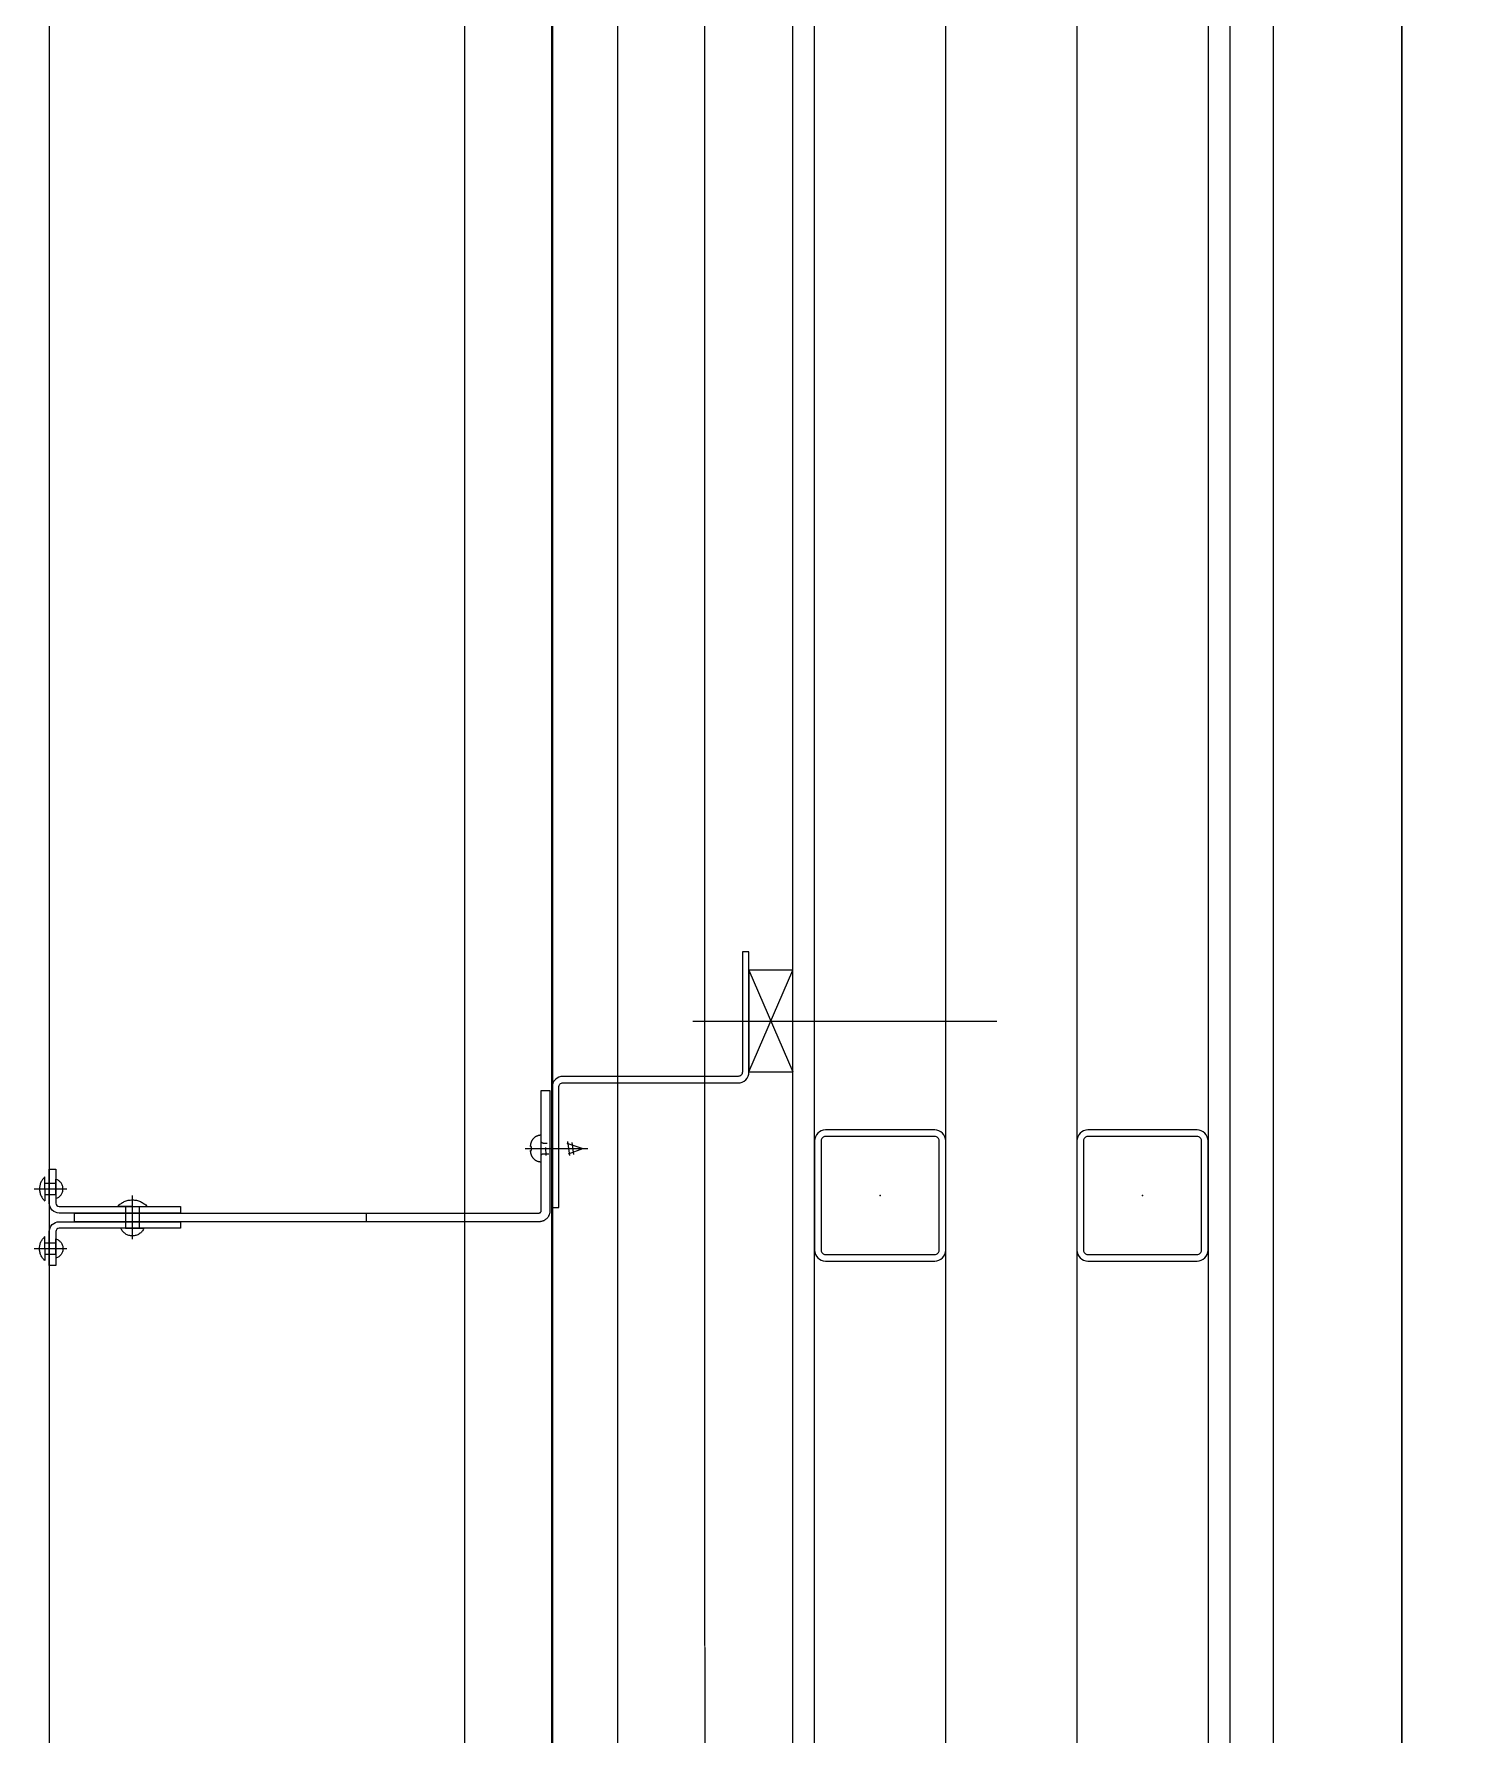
# Model space of a CAD drawing. Extents: x -1439 to 23780, y -1362 to 4476.
# Drawn here: x 7072.8 to 7137.7, y 1301.3 to 1379.1 of the extents above; entities that cross this region are included whole.
import ezdxf

# ---------------------------------------------------------------- set-up
doc = ezdxf.new("R2010")
doc.units = 0
doc.header["$MEASUREMENT"] = 0
doc.linetypes.add('Audi$0$DOT2', pattern=[0.125, 0, -0.125])
doc.linetypes.add('Audi$0$HIDDEN', pattern=[0.375, 0.25, -0.125])
doc.layers.get('0').update_dxf_attribs({"color": 9, "lineweight": 9})
for name, color, linetype, lineweight in [('Audi$0$06D', 8, 'Continuous', 9), ('Audi$0$10', 8, 'Continuous', 9), ('Audi$0$11', 8, 'Continuous', 9), ('Audi$0$20', 8, 'Audi$0$DOT2', 9), ('Audi$0$33', 8, 'Audi$0$BATTING', 9), ('Audi$0$35', 8, 'Continuous', 9), ('E-KABLO', 7, 'Continuous', 30)]:
    doc.layers.add(name, color=color, linetype=linetype, lineweight=lineweight)
doc.linetypes.add('Audi$0$BATTING', pattern='A,0.0001,-0.1,[134,ltypeshp.shx,S=0.1,R=0,X=-0.1,Y=0],-0.2,[134,ltypeshp.shx,S=0.1,R=180,X=0.1,Y=0],-0.1', length=0.4001)

# ---------------------------------------------------------------- blocks, each defined once
blk = doc.blocks.new('Audi$0$p- alum kaplama profil')
at = {"lineweight": 13}
blk.add_lwpolyline([(7.116, 12.591), (7.116, 26.491)], dxfattribs=at)
at = {"lineweight": 5}
blk.add_lwpolyline([(9.441, 15.16), (4.791, 15.16), (4.791, 17.159), (9.441, 17.159)], close=True, dxfattribs=at)
for points in [[(4.791, 15.16), (9.441, 17.159)], [(9.441, 15.16), (4.791, 17.159)]]:
    blk.add_lwpolyline(points, dxfattribs=at)
at = {"lineweight": 18}
blk.add_lwpolyline([(4.091, 6.157), (-1.409, 6.157), (-1.409, 6.457), (4.091, 6.457, 0.414214), (4.291, 6.657), (4.291, 14.66, -0.414214), (4.791, 15.16), (10.291, 15.16), (10.291, 14.86), (4.791, 14.86, 0.414214), (4.591, 14.66), (4.591, 6.657, -0.414214)], format="xyb", close=True, dxfattribs=at)
blk.add_lwpolyline([(-2.059, 5.556), (-2.059, -2.342), (-2.059, -15.692), (-1.659, -15.692), (-1.659, -2.342), (-1.659, 5.556), (-1.659, 5.561), (-1.658, 5.566), (-1.658, 5.571), (-1.657, 5.576), (-1.656, 5.581), (-1.654, 5.585), (-1.653, 5.59), (-1.651, 5.595), (-1.649, 5.599), (-1.647, 5.604), (-1.644, 5.608), (-1.642, 5.612), (-1.639, 5.616), (-1.636, 5.62), (-1.633, 5.624), (-1.629, 5.627), (-1.626, 5.63), (-1.622, 5.634), (-1.618, 5.637), (-1.614, 5.64), (-1.61, 5.642), (-1.606, 5.645), (-1.601, 5.647), (-1.597, 5.649), (-1.592, 5.651), (-1.588, 5.652), (-1.583, 5.653), (-1.578, 5.654), (-1.573, 5.655), (-1.569, 5.656), (-1.564, 5.656), (-1.559, 5.656), (3.941, 5.656), (3.941, 6.056), (-1.559, 6.056), (-1.583, 6.056), (-1.608, 6.054), (-1.632, 6.051), (-1.656, 6.047), (-1.68, 6.041), (-1.704, 6.035), (-1.727, 6.027), (-1.75, 6.018), (-1.772, 6.008), (-1.794, 5.997), (-1.816, 5.985), (-1.836, 5.972), (-1.857, 5.958), (-1.876, 5.943), (-1.894, 5.927), (-1.912, 5.91), (-1.929, 5.892), (-1.945, 5.874), (-1.96, 5.854), (-1.974, 5.834), (-1.988, 5.813), (-2, 5.792), (-2.011, 5.77), (-2.021, 5.748), (-2.029, 5.725), (-2.037, 5.702), (-2.044, 5.678), (-2.049, 5.654), (-2.053, 5.63), (-2.056, 5.605), (-2.058, 5.581)], close=True)
blk.add_lwpolyline([(-1.659, -2.342), (-2.059, -2.342)])
for points in [[(-2.359, -10.842), (-2.359, -16.392), (-2.359, -16.392, -0.414214), (-2.509, -16.542), (-2.509, -16.542), (-4.059, -16.542), (-4.059, -16.842), (-2.509, -16.842), (-2.509, -16.842, 0.414214), (-2.059, -16.392), (-2.059, -10.842)], [(-1.359, -10.842), (-1.659, -10.842), (-1.659, -16.392, 0.414214), (-1.209, -16.842), (-1.209, -16.842), (0.341, -16.842), (0.341, -16.542), (-1.209, -16.542), (-1.209, -16.542, -0.414214), (-1.359, -16.392), (-1.359, -16.392)]]:
    blk.add_lwpolyline(points, format="xyb", close=True)
for points in [[(1.291, 4.927, -10), (1.291, 7.795, -10)], [(1.563, 7.053, -10), (1.02, 7.13, -10)], [(1.051, 6.913, -10), (1.291, 7.556, -10)], [(1.531, 6.823, -10), (1.291, 7.556, -10)], [(1.606, 6.866, -10), (0.976, 6.956, -10)], [(1.291, 6.157, -10), (1.291, 6.257, -10)], [(0.671, 5.656, -10), (1.911, 5.656, -10)], [(0.671, 5.656, -10), (0.672, 5.637, -10), (0.673, 5.617, -10), (0.675, 5.597, -10), (0.678, 5.578, -10), (0.682, 5.558, -10), (0.686, 5.539, -10), (0.691, 5.52, -10), (0.697, 5.501, -10), (0.704, 5.483, -10), (0.712, 5.464, -10), (0.72, 5.447, -10), (0.73, 5.429, -10), (0.739, 5.412, -10), (0.75, 5.395, -10), (0.761, 5.379, -10), (0.773, 5.363, -10), (0.786, 5.348, -10), (0.799, 5.333, -10), (0.813, 5.319, -10), (0.827, 5.306, -10), (0.842, 5.293, -10), (0.857, 5.28, -10), (0.873, 5.269, -10), (0.89, 5.258, -10), (0.907, 5.247, -10), (0.924, 5.238, -10), (0.942, 5.229, -10), (0.96, 5.221, -10), (0.978, 5.214, -10), (0.997, 5.207, -10), (1.016, 5.201, -10), (1.035, 5.196, -10)], [(0.961, 5.656, -10), (0.966, 5.657, -10), (0.97, 5.657, -10), (0.974, 5.657, -10), (0.979, 5.658, -10), (0.983, 5.659, -10), (0.987, 5.66, -10), (0.992, 5.662, -10), (0.996, 5.663, -10), (1, 5.665, -10), (1.004, 5.667, -10), (1.008, 5.669, -10), (1.011, 5.672, -10), (1.015, 5.674, -10), (1.018, 5.677, -10), (1.022, 5.68, -10), (1.025, 5.683, -10), (1.028, 5.686, -10), (1.031, 5.689, -10), (1.034, 5.693, -10), (1.036, 5.696, -10), (1.038, 5.7, -10), (1.041, 5.704, -10), (1.043, 5.708, -10), (1.044, 5.712, -10), (1.046, 5.716, -10), (1.047, 5.72, -10), (1.049, 5.725, -10), (1.05, 5.729, -10), (1.05, 5.733, -10), (1.051, 5.738, -10), (1.051, 5.742, -10), (1.051, 5.746, -10)], [(1.335, 5.855, -10), (0.976, 5.876, -10)], [(1.051, 5.833, -10), (1.051, 6.013, -10)], [(1.051, 5.746, -10), (1.051, 5.833, -10)], [(1.531, 5.746, -10), (1.531, 5.923, -10)], [(1.531, 5.746, -10), (1.531, 5.742, -10), (1.532, 5.738, -10), (1.532, 5.733, -10), (1.533, 5.729, -10), (1.534, 5.725, -10), (1.535, 5.72, -10), (1.537, 5.716, -10), (1.538, 5.712, -10), (1.54, 5.708, -10), (1.542, 5.704, -10), (1.544, 5.7, -10), (1.546, 5.696, -10), (1.549, 5.693, -10), (1.552, 5.689, -10), (1.555, 5.686, -10), (1.558, 5.683, -10), (1.561, 5.68, -10), (1.564, 5.677, -10), (1.568, 5.674, -10), (1.571, 5.672, -10), (1.575, 5.669, -10), (1.579, 5.667, -10), (1.583, 5.665, -10), (1.587, 5.663, -10), (1.591, 5.662, -10), (1.595, 5.66, -10), (1.599, 5.659, -10), (1.604, 5.658, -10), (1.608, 5.657, -10), (1.612, 5.657, -10), (1.617, 5.657, -10), (1.621, 5.656, -10)], [(1.548, 5.196, -10), (1.567, 5.201, -10), (1.586, 5.207, -10), (1.604, 5.214, -10), (1.623, 5.221, -10), (1.641, 5.229, -10), (1.659, 5.238, -10), (1.676, 5.247, -10), (1.693, 5.258, -10), (1.709, 5.269, -10), (1.725, 5.28, -10), (1.741, 5.293, -10), (1.755, 5.306, -10), (1.77, 5.319, -10), (1.784, 5.333, -10), (1.797, 5.348, -10), (1.809, 5.363, -10), (1.821, 5.379, -10), (1.833, 5.395, -10), (1.843, 5.412, -10), (1.853, 5.429, -10), (1.862, 5.447, -10), (1.871, 5.464, -10), (1.878, 5.483, -10), (1.885, 5.501, -10), (1.891, 5.52, -10), (1.896, 5.539, -10), (1.901, 5.558, -10), (1.905, 5.578, -10), (1.908, 5.597, -10), (1.91, 5.617, -10), (1.911, 5.637, -10), (1.911, 5.656, -10)], [(1.035, 5.196, -10), (1.04, 5.195, -10), (1.045, 5.194, -10), (1.05, 5.193, -10), (1.056, 5.192, -10), (1.061, 5.191, -10), (1.066, 5.189, -10), (1.071, 5.188, -10), (1.077, 5.187, -10), (1.082, 5.186, -10), (1.087, 5.185, -10), (1.092, 5.184, -10), (1.098, 5.183, -10), (1.103, 5.182, -10), (1.108, 5.182, -10), (1.113, 5.181, -10), (1.119, 5.18, -10), (1.124, 5.179, -10), (1.129, 5.178, -10), (1.135, 5.178, -10), (1.14, 5.177, -10), (1.145, 5.176, -10), (1.151, 5.175, -10), (1.156, 5.175, -10), (1.161, 5.174, -10), (1.167, 5.173, -10), (1.172, 5.173, -10), (1.177, 5.172, -10), (1.182, 5.172, -10), (1.188, 5.171, -10), (1.193, 5.171, -10), (1.198, 5.17, -10), (1.204, 5.17, -10)], [(1.204, 5.17, -10), (1.204, 5.204, -10)], [(1.379, 5.204, -10), (1.204, 5.204, -10)], [(1.379, 5.17, -10), (1.379, 5.204, -10)], [(1.379, 5.17, -10), (1.384, 5.17, -10), (1.389, 5.171, -10), (1.395, 5.171, -10), (1.4, 5.172, -10), (1.405, 5.172, -10), (1.411, 5.173, -10), (1.416, 5.173, -10), (1.421, 5.174, -10), (1.427, 5.175, -10), (1.432, 5.175, -10), (1.437, 5.176, -10), (1.443, 5.177, -10), (1.448, 5.178, -10), (1.453, 5.178, -10), (1.459, 5.179, -10), (1.464, 5.18, -10), (1.469, 5.181, -10), (1.474, 5.182, -10), (1.48, 5.182, -10), (1.485, 5.183, -10), (1.49, 5.184, -10), (1.495, 5.185, -10), (1.501, 5.186, -10), (1.506, 5.187, -10), (1.511, 5.188, -10), (1.516, 5.189, -10), (1.522, 5.191, -10), (1.527, 5.192, -10), (1.532, 5.193, -10), (1.537, 5.194, -10), (1.543, 5.195, -10), (1.548, 5.196, -10)], [(-1.359, -13.042, 0), (-1.359, -12.367, 0)], [(-1.359, -13.717, 0), (-1.324, -13.684, 0), (-1.292, -13.65, 0), (-1.261, -13.614, 0), (-1.232, -13.576, 0), (-1.205, -13.537, 0), (-1.18, -13.496, 0), (-1.158, -13.454, 0), (-1.137, -13.411, 0), (-1.119, -13.367, 0), (-1.103, -13.323, 0), (-1.09, -13.277, 0), (-1.079, -13.231, 0), (-1.07, -13.184, 0), (-1.064, -13.137, 0), (-1.06, -13.09, 0), (-1.059, -13.042, 0), (-1.06, -12.995, 0), (-1.064, -12.947, 0), (-1.07, -12.9, 0), (-1.079, -12.853, 0), (-1.09, -12.807, 0), (-1.103, -12.761, 0), (-1.119, -12.717, 0), (-1.137, -12.673, 0), (-1.158, -12.63, 0), (-1.18, -12.588, 0), (-1.205, -12.547, 0), (-1.232, -12.508, 0), (-1.261, -12.471, 0), (-1.292, -12.434, 0), (-1.324, -12.4, 0), (-1.359, -12.367, 0)], [(-2.859, -13.042, 0), (-0.859, -13.042, 0)], [(-2.359, -12.517, 0), (-2.396, -12.535, 0), (-2.433, -12.555, 0), (-2.468, -12.578, 0), (-2.501, -12.603, 0), (-2.532, -12.631, 0), (-2.561, -12.661, 0), (-2.588, -12.693, 0), (-2.612, -12.727, 0), (-2.634, -12.763, 0), (-2.653, -12.8, 0), (-2.669, -12.838, 0), (-2.682, -12.878, 0), (-2.693, -12.918, 0), (-2.701, -12.959, 0), (-2.705, -13, 0), (-2.707, -13.042, 0), (-2.705, -13.084, 0), (-2.701, -13.125, 0), (-2.693, -13.166, 0), (-2.682, -13.207, 0), (-2.669, -13.246, 0), (-2.653, -13.284, 0), (-2.634, -13.321, 0), (-2.612, -13.357, 0), (-2.588, -13.391, 0), (-2.561, -13.423, 0), (-2.532, -13.453, 0), (-2.501, -13.481, 0), (-2.468, -13.506, 0), (-2.433, -13.529, 0), (-2.396, -13.549, 0), (-2.359, -13.567, 0)], [(-2.359, -13.042, 0), (-2.359, -12.517, 0)], [(-2.359, -13.042, 0), (-2.359, -12.727, 0)], [(-2.359, -12.727, 0), (-2.359, -13.042, 0)], [(-1.359, -12.727, 0), (-2.359, -12.727, 0)], [(-2.359, -13.042, 0), (-2.359, -13.357, 0)], [(-2.359, -13.042, 0), (-2.359, -13.567, 0)], [(-2.359, -13.357, 0), (-2.359, -13.042, 0)], [(-1.359, -13.042, 0), (-1.359, -13.717, 0)], [(-1.359, -13.357, 0), (-2.359, -13.357, 0)], [(-2.846, -16.542, 0), (-2.858, -16.507, 0), (-2.872, -16.474, 0), (-2.89, -16.442, 0), (-2.91, -16.411, 0), (-2.932, -16.382, 0), (-2.957, -16.355, 0), (-2.983, -16.33, 0), (-3.012, -16.307, 0), (-3.042, -16.286, 0), (-3.074, -16.268, 0), (-3.107, -16.252, 0), (-3.141, -16.239, 0), (-3.177, -16.229, 0), (-3.213, -16.222, 0), (-3.249, -16.218, 0), (-3.286, -16.216, 0), (-3.322, -16.218, 0), (-3.358, -16.222, 0), (-3.394, -16.229, 0), (-3.43, -16.239, 0), (-3.464, -16.252, 0), (-3.497, -16.268, 0), (-3.529, -16.286, 0), (-3.559, -16.307, 0), (-3.588, -16.33, 0), (-3.614, -16.355, 0), (-3.639, -16.382, 0), (-3.661, -16.411, 0), (-3.681, -16.442, 0), (-3.699, -16.474, 0), (-3.713, -16.507, 0), (-3.726, -16.542, 0)], [(-3.286, -17.542, 0), (-3.286, -16.042, 0)], [(-0.996, -16.542, 0), (-0.984, -16.507, 0), (-0.969, -16.474, 0), (-0.952, -16.442, 0), (-0.932, -16.411, 0), (-0.909, -16.382, 0), (-0.885, -16.355, 0), (-0.858, -16.33, 0), (-0.83, -16.307, 0), (-0.799, -16.286, 0), (-0.768, -16.268, 0), (-0.734, -16.252, 0), (-0.7, -16.239, 0), (-0.665, -16.229, 0), (-0.629, -16.222, 0), (-0.592, -16.218, 0), (-0.556, -16.216, 0), (-0.519, -16.218, 0), (-0.483, -16.222, 0), (-0.447, -16.229, 0), (-0.412, -16.239, 0), (-0.377, -16.252, 0), (-0.344, -16.268, 0), (-0.312, -16.286, 0), (-0.282, -16.307, 0), (-0.254, -16.33, 0), (-0.227, -16.355, 0), (-0.202, -16.382, 0), (-0.18, -16.411, 0), (-0.16, -16.442, 0), (-0.143, -16.474, 0), (-0.128, -16.507, 0), (-0.116, -16.542, 0)], [(-0.556, -17.542, 0), (-0.556, -16.042, 0)], [(-3.837, -17.042, 0), (-3.81, -17.071, 0), (-3.782, -17.098, 0), (-3.753, -17.124, 0), (-3.722, -17.148, 0), (-3.69, -17.17, 0), (-3.657, -17.191, 0), (-3.623, -17.21, 0), (-3.588, -17.227, 0), (-3.552, -17.242, 0), (-3.515, -17.255, 0), (-3.478, -17.266, 0), (-3.44, -17.276, 0), (-3.402, -17.283, 0), (-3.363, -17.288, 0), (-3.324, -17.291, 0), (-3.286, -17.292, 0), (-3.247, -17.291, 0), (-3.208, -17.288, 0), (-3.169, -17.283, 0), (-3.131, -17.276, 0), (-3.093, -17.266, 0), (-3.056, -17.255, 0), (-3.019, -17.242, 0), (-2.983, -17.227, 0), (-2.948, -17.21, 0), (-2.914, -17.191, 0), (-2.881, -17.17, 0), (-2.849, -17.148, 0), (-2.818, -17.124, 0), (-2.789, -17.098, 0), (-2.761, -17.071, 0), (-2.735, -17.042, 0)], [(-3.286, -17.042, 0), (-3.837, -17.042, 0)], [(-3.286, -16.542, 0), (-3.726, -16.542, 0)], [(-3.286, -16.542, 0), (-3.546, -16.542, 0)], [(-3.546, -16.542, 0), (-3.286, -16.542, 0)], [(-3.546, -17.042, 0), (-3.546, -16.542, 0)], [(-3.286, -16.542, 0), (-2.846, -16.542, 0)], [(-3.286, -16.542, 0), (-3.026, -16.542, 0)], [(-3.026, -16.542, 0), (-3.286, -16.542, 0)], [(-3.286, -17.042, 0), (-2.735, -17.042, 0)], [(-3.026, -17.042, 0), (-3.026, -16.542, 0)], [(-0.556, -17.042, 0), (-1.107, -17.042, 0)], [(-0.005, -17.042, 0), (-0.031, -17.071, 0), (-0.059, -17.098, 0), (-0.089, -17.124, 0), (-0.119, -17.148, 0), (-0.151, -17.17, 0), (-0.184, -17.191, 0), (-0.218, -17.21, 0), (-0.253, -17.227, 0), (-0.289, -17.242, 0), (-0.326, -17.255, 0), (-0.363, -17.266, 0), (-0.401, -17.276, 0), (-0.439, -17.283, 0), (-0.478, -17.288, 0), (-0.517, -17.291, 0), (-0.556, -17.292, 0), (-0.595, -17.291, 0), (-0.634, -17.288, 0), (-0.672, -17.283, 0), (-0.711, -17.276, 0), (-0.749, -17.266, 0), (-0.786, -17.255, 0), (-0.823, -17.242, 0), (-0.858, -17.227, 0), (-0.893, -17.21, 0), (-0.928, -17.191, 0), (-0.961, -17.17, 0), (-0.993, -17.148, 0), (-1.023, -17.124, 0), (-1.053, -17.098, 0), (-1.08, -17.071, 0), (-1.107, -17.042, 0)], [(-0.556, -16.542, 0), (-0.996, -16.542, 0)], [(-0.556, -16.542, 0), (-0.816, -16.542, 0)], [(-0.816, -16.542, 0), (-0.556, -16.542, 0)], [(-0.816, -17.042, 0), (-0.816, -16.542, 0)], [(-0.556, -16.542, 0), (-0.296, -16.542, 0)], [(-0.556, -16.542, 0), (-0.116, -16.542, 0)], [(-0.296, -16.542, 0), (-0.556, -16.542, 0)], [(-0.556, -17.042, 0), (-0.005, -17.042, 0)], [(-0.296, -17.042, 0), (-0.296, -16.542, 0)]]:
    blk.add_polyline3d(points)
blk = doc.blocks.new('Audi$0$prf-60x60')
for points in [[(-2.5, -6), (2.5, -6, 0.414214), (3, -5.5), (3, -0.5, 0.414214), (2.5, 0), (-2.5, 0, 0.414214), (-3, -0.5), (-3, -5.5, 0.414214)], [(-2.5, -5.7), (2.5, -5.7, 0.414214), (2.7, -5.5), (2.7, -0.5, 0.414214), (2.5, -0.3), (-2.5, -0.3, 0.414214), (-2.7, -0.5), (-2.7, -5.5, 0.414214)]]:
    blk.add_lwpolyline(points, format="xyb", close=True)
at = {"color": 252}
blk.add_point((0, -3), dxfattribs=at)

msp = doc.modelspace()

# ---------------------------------------------------------------- linework, layer by layer
at = {"layer": 'Audi$0$06D'}
for points in [[(7098.174, 861.976), (7092.5, 861.976), (7092.5, 1450)], [(7099.5, 869.976), (7099.5, 1450)]]:
    msp.add_lwpolyline(points, dxfattribs=at)
msp.add_lwpolyline([(7114.5, 1443), (7120.5, 1443), (7120.5, 895.856), (7114.5, 895.856)], close=True, dxfattribs=at)
at = {"layer": 'Audi$0$10'}
msp.add_line((7073.5, 861.676), (7073.5, 2859), dxfattribs=at)
at = {"layer": 'Audi$0$10', "const_width": 0.1}
msp.add_lwpolyline([(7096.5, 861.976), (7096.5, 1456.63)], dxfattribs=at)
at = {"layer": 'Audi$0$11'}
for points in [[(7107.5, 1450), (7127.5, 1450), (7127.5, 888.856), (7107.5, 888.856)], [(7108.5, 1449), (7126.5, 1449), (7126.5, 889.856), (7108.5, 889.856)]]:
    msp.add_lwpolyline(points, close=True, dxfattribs=at)
at = {"layer": 'Audi$0$20', "linetype": 'Audi$0$HIDDEN', "lineweight": 0}
msp.add_lwpolyline([(7129.5, 979.758, -0.152644), (10705.5, 2076.188, -0.10573)], format="xyb", dxfattribs=at)
at = {"layer": 'Audi$0$33', "ltscale": 0.4}
msp.add_lwpolyline([(7103.468, 1450), (7103.498, 871.534), (7103.498, 871.534)], dxfattribs=at)
at = {"layer": 'Audi$0$35'}
msp.add_lwpolyline([(7497.5, 1835), (7497.5, 1182.711), (7497.581, 1182.573, 0.017498), (7129.5, 947.482), (7129.5, 1835)], format="xyb", close=True, dxfattribs=at)
at = {"layer": 'E-KABLO', "color": 4}
msp.add_line((7135.358, 1815.077), (7135.358, 1016.596), dxfattribs=at)

# ---------------------------------------------------------------- block references
at = {"layer": 'Audi$0$10', "xscale": -1, "rotation": 270}
msp.add_blockref('Audi$0$p- alum kaplama profil', (7090.341, 1326.859), dxfattribs=at)
at = {"layer": 'Audi$0$10'}
for p in [(7111.5, 1329), (7123.5, 1329)]:
    msp.add_blockref('Audi$0$prf-60x60', p, dxfattribs=at)

doc.saveas('drawing.dxf')
